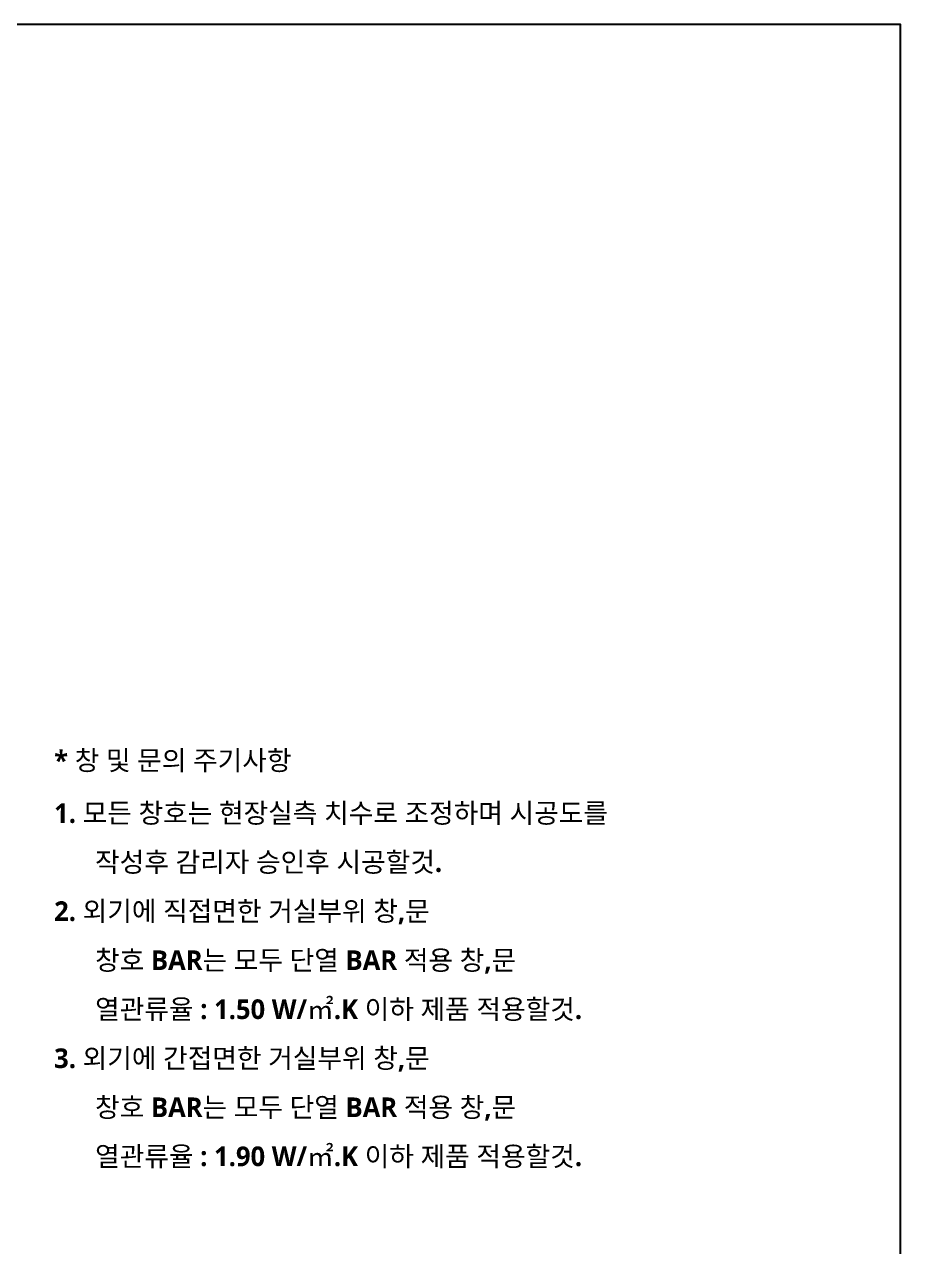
# Model space of a CAD drawing. Header units: millimetres. Extents: x 0 to 190005487, y 0 to 455456909.
# Drawn here: x 120638 to 126000, y 22222 to 29700 of the extents above; entities that cross this region are included whole.
import ezdxf

# ---------------------------------------------------------------- set-up
doc = ezdxf.new("R2010")
doc.units = ezdxf.units.MM
doc.header["$LTSCALE"] = 400
doc.header["$MEASUREMENT"] = 0
doc.layers.add('A-XXXX-TXT2', color=3, linetype='CONTINUOUS')
doc.layers.add('Defpoint', color=161, linetype='CONTINUOUS', plot=False)
doc.styles.add('SH_대대리576', font='NanumGothicBold.ttf')

msp = doc.modelspace()

# ---------------------------------------------------------------- linework, layer by layer
at = {"layer": 'Defpoint'}
msp.add_lwpolyline([(126000, 0), (126000, 29700), (84000, 29700), (84000, 0)], close=True, dxfattribs=at)

# ---------------------------------------------------------------- texts
at = {"layer": 'A-XXXX-TXT2', "style": 'SH_대대리576'}
for s, p in [('* 창 및 문의 주기사항', (120820.1, 25137)), ('1. 모든 창호는 현장실측 치수로 조정하며 시공도를', (120820.1, 24814.6)), ('작성후 감리자 승인후 시공할것.', (121070.7, 24514.6)), ('2. 외기에 직접면한 거실부위 창,문', (120820.1, 24214.6)), ('창호 BAR는 모두 단열 BAR 적용 창,문', (121070.7, 23914.6)), ('열관류율 : 1.50 W/㎡.K 이하 제품 적용할것.', (121070.7, 23614.6)), ('3. 외기에 간접면한 거실부위 창,문', (120820.1, 23314.6)), ('창호 BAR는 모두 단열 BAR 적용 창,문', (121070.7, 23014.6)), ('열관류율 : 1.90 W/㎡.K 이하 제품 적용할것.', (121070.7, 22714.6))]:
    msp.add_text(s, height=120, dxfattribs=at).set_placement(p)

doc.saveas('drawing.dxf')
